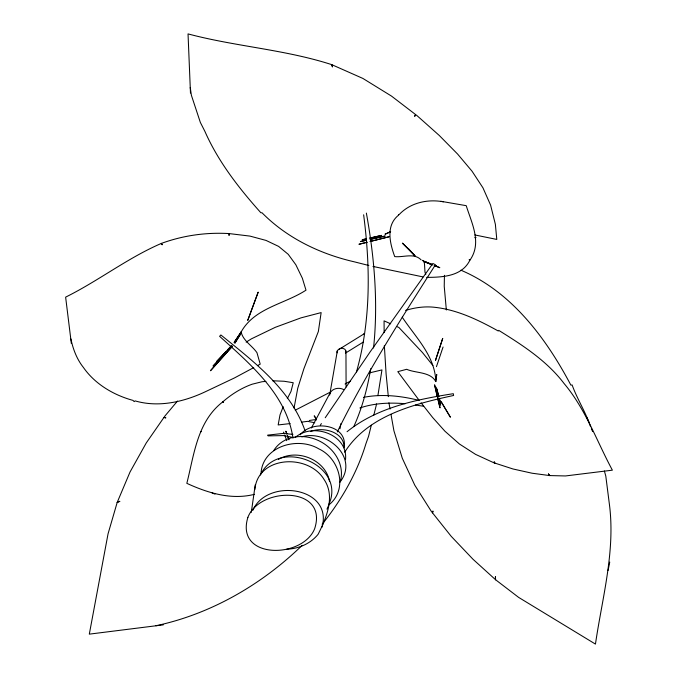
<?xml version="1.0" encoding="UTF-8"?>
<svg xmlns="http://www.w3.org/2000/svg" width="678" height="678" viewBox="0 0 678 678"><rect width="100%" height="100%" fill="white"/><g stroke="black" fill="none" stroke-linecap="round" stroke-linejoin="round"><path stroke-width="1.02" d="M444.437 275.293L444.234 286.311L446.353 309.99M254.835 489.558C257.767 455.633 308.27 453.353 324.016 479.397C335.661 496.44 326.355 517.958 318.101 534.315C310.499 543.697 298.667 548.799 286.726 549.214M261.022 473.312C262.539 446.192 297.752 436.301 318.728 448.811C339.381 458.26 348.306 488.846 329.398 504.474M329.686 395.054L337.424 350.365L364.332 333.686L363.416 334.305M337.017 351.212L337.119 352.857M373.544 348C378.299 303.007 374.417 257.471 366.366 213.087M339.085 348.941C341.678 347.068 347.602 349.017 345.441 352.746M419.19 400.367L397.791 371.654L406.673 369.298C415.792 373.349 430.394 371.561 435.818 381.604L436.725 374.442L436.056 379.409M344.187 446.853C347.619 424.081 311.719 419.597 300.185 434.861M344.11 447.87C344.56 431.861 323.169 426.504 310.719 431.454M390.969 414.283L393.918 430.776L402.283 458.226L414.783 485.194L431.344 511.398L451.192 536.315L473.041 559.299L495.567 579.724L518.611 597.377L595.454 644.1C602.242 597.606 615.649 551.002 609.302 503.585L605.793 476.058L604.369 470.973M251.284 512.415L255.242 484.846M345.5 459.752C348.356 434.445 312.634 422.013 295.133 437.573M377.9 395.605L381.96 369.908L369.637 372.858M294.049 408.071L297.735 388.299L303.939 368.603L318.355 331.5L321.143 312.6L300.93 317.88L275.285 327.321L251.411 338.839L246.148 342.144M339.975 428.776L340.881 423.623M370.705 368.705C367.4 388.469 362.154 408.046 353.908 426.343M608.081 570.444L609.742 562.07M322.092 527.145C333.169 486.643 266.878 477.778 252.911 510.246M371.324 425.182L368.561 436.335L365.908 443.768C357.001 473.312 341.348 500.305 322.118 524.297M373.841 415.038L376.604 403.885M436.454 366.662L443.056 347.026M356.467 371.908C370.934 320.965 370.417 266.937 363.637 214.799M283.192 406.673L279.997 414.936L278.166 424.937L290.159 423.581M260.428 475.007C278.268 436.479 347.941 465.328 328.423 505.271M326.982 509.17L328.898 504.83M329.855 393.537C331.949 388.392 339.119 387.002 343.687 389.579M337.313 431.92C365.756 373.815 400.851 319.296 435.454 264.742L432.844 263.496L370.281 351.67L325.22 417.758M287.319 398.622L290.989 391.46L293.235 382.731L284.141 381.256L272.624 380.782M311.397 427.988L330.584 392.02M344.661 452.226C367.79 415.589 413.885 404.096 453.607 395.469L453.285 393.698C416.156 399.495 377.01 407.529 347.06 431.708M71.351 343.534L65.63 297.134C98.505 280.861 127.642 257.937 161.372 243.41C183.043 235.461 206.163 232.207 229.189 233.588L249.936 236.097L266.022 240.419L278.616 246.394L288.235 254.318L295.837 264.759L302.354 278.217L305.99 290.167C284.523 304.193 254.597 307.795 241.173 331.906L241.326 332.788L234.808 343.221L240.02 334.898M320.313 425.242L321.397 423.581M177.492 401.054L165.059 415.851L146.27 442.929L130.032 471.998L117.218 502.347L108.056 533.806L89.31 634.142L163.296 624.862M231.342 345.924L216.655 361.518L225.715 351.874M232.342 346.297L210.443 370.764L232.52 346.17M231.579 346.424L213.053 366.069L226.02 352.263M339.907 482.151C359.315 457.777 327.093 429.199 301.803 436.827M227.808 349.645L231.291 345.941M228.181 349.967L231.783 346.127M302.159 545.349C261.877 584.478 211.07 613.997 155.906 625.743M278.387 459.421C296.913 448.302 325.508 459.523 329.491 481.287M345.56 353.06L363.391 342.009M345.068 384.028L350.501 381.053M253.708 367.62L234.444 377.951L205.536 391.655C183.848 401.927 158.677 407.758 135.108 400.893L134.219 401.605L132.956 400.384C113.667 395.096 95.005 384.129 83.419 367.468C76.936 359.374 72.987 349.094 70.927 338.983M257.42 365.637L260.208 364.145L256.962 352.687C252.36 345.916 243.521 340.932 241.326 332.788M329.661 392.452L295.269 410.173M390.664 231.664L384.96 234.249L390.274 231.884M359.908 407.986C374.409 403.037 390.053 402.427 405.215 403.724M405.563 310.422C415.122 307.465 425.437 306.109 435.378 307.38C457.845 309.982 478.693 320.152 498.262 331.008L498.745 330.372C522.492 345.153 546.96 360.874 564.172 383.638L564.274 383.756C585.707 409.275 596.759 441.183 612.37 470.168L565.486 475.948L549.697 475.575L532.103 473.227L512.975 468.973L493.694 462.71L475.575 454.379L459.404 443.98L444.904 431.191L432.674 417.529L421.063 402.783M367.061 242.249L358.933 244.292L367.129 242.258M370.103 241.487L389.392 236.647M370.205 241.487L388.638 236.91M366.289 238.842L362.188 239.766L366.154 238.902M369.374 238.148L381.68 235.385L370.12 238.046M365.374 240.444L360.399 241.546L366.196 240.292M370.349 239.334L385.265 236.02L370.061 239.444M363.425 397.384C381.663 393.74 400.613 395.859 418.529 400.249M254.504 494.313C231.444 500.237 207.815 492.982 186.831 483.338C194.162 454.557 197.23 421.589 222.681 401.952C231.334 394.359 241.207 388.13 252.072 384.231L262.055 381.739L265.903 381.392M309.236 420.504L314.27 419.75L316.219 420.063M301.803 422.097L307.719 421.335L314.745 422.767M426.674 277.395C442.437 277.251 461.743 276.573 469.82 260.352C482.27 242.877 471.676 223.265 466.227 205.671L440.844 201.281M469.252 259.818L470.015 259.928L469.252 259.81M415.504 405.012L423.665 406.266M443.387 201.824C427.826 198.857 410.495 202.646 399.334 214.384L398.427 214.655L398.689 215.062C385.502 225.503 389.842 243.173 394.723 256.606C403.664 257.555 414.097 252.623 421.131 259.894M423.004 276.912L372.968 266.437M368.849 265.496L354.374 261.844C319.991 253.962 286.947 238.054 262.005 212.765L260.877 212.765C238.978 188.281 218.248 161.711 204.866 131.32L200.357 122.447L191.391 95.293L190.247 87.47L188.035 33.9C235.461 46.562 284.963 49.502 331.728 64.639L362.908 78.445L391.503 96.098L417.089 115.709L439.208 135.405L457.565 154.016L472.083 171.263L482.965 187.848L490.584 205.103L495.372 224.299L496.788 239.427L474.88 234.961M292.921 434.386L283.345 433.403L267.649 435.132L268.081 435.878L283.768 435.59L291.616 437.166M431.827 264.488L423.699 261.454M434.717 265.437L436.64 266.064L434.793 265.403M432.022 264.42L424.64 261.784L432.445 264.92M434.293 265.606L439.827 267.683L434.217 265.462M425.801 262.123L432.344 264.717M212.155 492.982L214.968 494.101M423.004 260.733L429.564 263.513M460.879 270.183C511.415 291.625 545.993 338 570.893 385.172L572.105 384.935C577.156 399.071 585.758 412.232 590.563 426.725M390.681 323.813L384.07 320.855L384.146 332.449M397.291 326.771L398.901 327.491L422.436 352.518L432.886 365.476M413.707 254.343L402.393 243.122L414.911 255.742L408.063 248.36L414.911 255.742L413.792 254.64M402.224 317.168C415.589 337.33 435.081 355.933 435.818 381.604M316.499 419.335L314.185 415.809L316.346 419.046M586.699 417.241L589.148 422.733M591.385 428.649L592.623 431.547M283.574 432.106L284.285 434.005M284.955 435.768L286.794 440.658M286.87 434.047L285.836 431.183L286.718 433.564M287.565 435.962L288.938 439.793M287.43 435.547L288.853 439.514M305.108 430.928C290.735 389.528 253.716 361.56 220.875 334.966L219.596 336.313C250.292 364.078 286.718 394.774 292.964 438.149M425.767 274.582L424.979 272.132L424.513 264.234A37.307 11.195 -53.7 0 0 422.436 260.327M437.963 396.147L435.717 386.952L438.191 396.079M438.564 398.156L440.666 405.207L438.742 398.105M438.717 396.503L436.759 388.748L438.844 396.511M437.251 396.766L434.59 384.816L440.03 407.868L437.759 398.783M388.935 402.817L390.045 409.071M388.333 396.647L386.104 374.027L384.341 345.475M190.247 87.47L190.476 93.089M345.95 351.043L346.094 386.943M273.759 450.548A36.909 31.298 27.3 0 1 318.541 440.598A36.909 31.298 27.3 0 1 340.195 481.77M229.189 233.588L229.045 235.266L229.189 233.588M435.598 359.984L435.471 360.518L442.717 338.407L435.598 359.984M432.928 511.187L432.496 512.873L432.954 511.204M165.754 417.817L163.949 417.462L165.746 417.851M247.877 517.382C234.978 559.57 302.422 559.011 314.643 528.738C328.567 486.033 259.75 486.346 247.877 517.382M258.132 292.26L247.784 320.27L258.132 292.26M548.46 473.964L549.697 475.575L548.46 473.964M415.563 114.574L414.775 116.218L415.563 114.574M241.173 331.906L234.173 342.39L241.173 331.906M162.127 244.724L161.372 243.41L162.127 244.724M119.752 501.339L117.218 502.347L119.752 501.339M495.398 576.817L495.567 579.724L495.398 576.817M332.44 66.8L331.728 64.639L332.44 66.8M475.837 237.631L475.058 237.715L475.837 237.631M494.186 461.904L494.821 463.091L494.186 461.904M201.485 431.564L200.459 431.522L201.493 431.606M223.443 402.478L222.681 401.952L223.435 402.486M450.302 417.063L441.183 401.791L450.302 417.063M440.403 402.342L439.276 398.444L440.403 402.342"/></g></svg>
